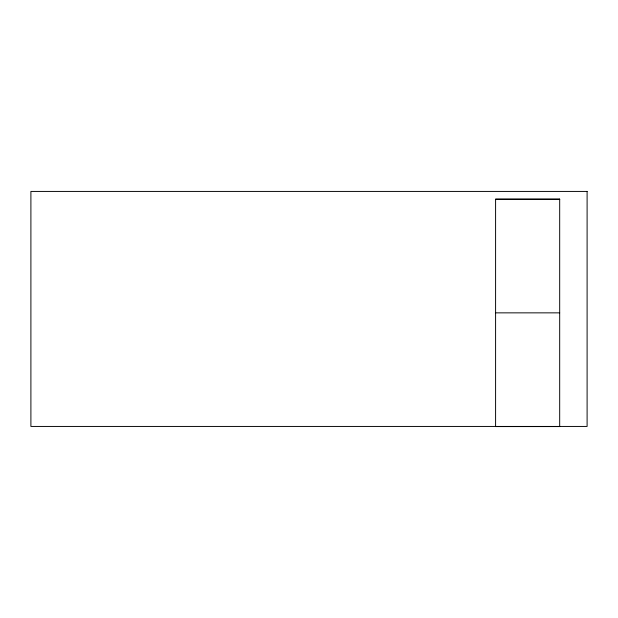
<?xml version="1.0" encoding="UTF-8"?>
<svg xmlns="http://www.w3.org/2000/svg" width="618" height="618" viewBox="0 0 618 618"><rect width="100%" height="100%" fill="white"/><g stroke="black" fill="none" stroke-linecap="round" stroke-linejoin="round"><path stroke-width="0.93" d="M495.59 199.259L559.684 199.259M495.59 312.855L559.684 312.855M587.1 191.425L30.9 191.425L30.9 426.443L587.1 426.443L587.1 191.425M559.684 199.143L495.59 199.143L495.59 426.575L559.684 426.575L559.684 199.143"/></g></svg>
